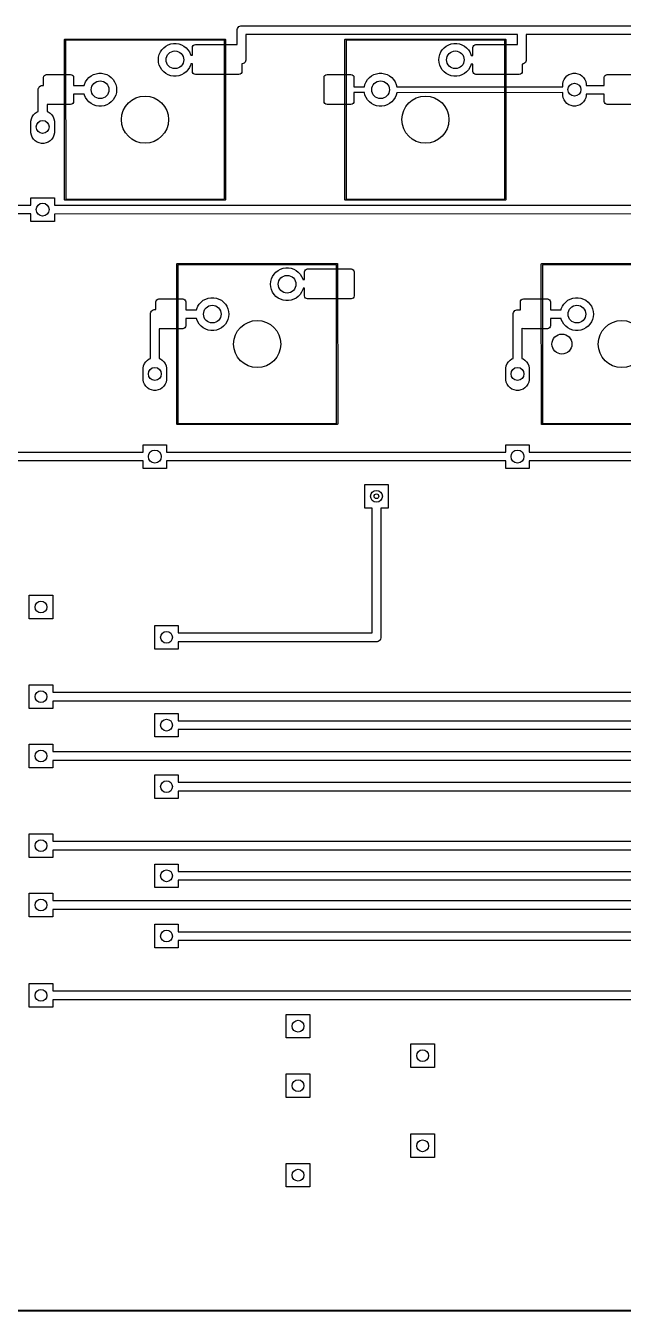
# Model space of a CAD drawing. Extents: x 12 to 499, y -206 to -17.
# Drawn here: x 82 to 132.7, y -206.3 to -97.2 of the extents above; entities that cross this region are included whole.
import ezdxf

# ---------------------------------------------------------------- set-up
doc = ezdxf.new("R2010")
doc.units = 0
doc.layers.add('BLACK', color=7, linetype='CONTINUOUS')

msp = doc.modelspace()

# ---------------------------------------------------------------- linework, layer by layer
at = {"layer": 'BLACK', "linetype": 'CONTINUOUS'}
for p, q in [((99.931058, -97.59), (99.934266, -97.541053)), ((99.932603, -98.814999), (99.931058, -97.59)), ((99.934266, -97.541053), (99.959603, -97.446494)), ((99.959603, -97.446494), (100.00855, -97.361714)), ((100.00855, -97.361714), (100.077772, -97.292492)), ((100.077772, -97.292492), (100.162552, -97.243545)), ((100.162552, -97.243545), (100.257111, -97.218208)), ((100.257111, -97.218208), (124.106058, -97.215)), ((123.731522, -97.961848), (100.678384, -97.964949)), ((100.678384, -97.964949), (100.681058, -100.084999)), ((123.732588, -98.814999), (123.731522, -97.961848)), ((124.106058, -97.215), (124.154804, -97.218194)), ((124.154804, -97.218194), (147.906058, -97.215)), ((147.531526, -97.961848), (124.478379, -97.964949)), ((124.478379, -97.964949), (124.481058, -100.109999)), ((85.27356, -98.404999), (85.277366, -98.385865)), ((85.277366, -111.994133), (85.27356, -98.404999)), ((85.277366, -98.385865), (85.304426, -98.358805)), ((85.304426, -98.358805), (98.89356, -98.354999)), ((98.843572, -98.451212), (85.369773, -98.454986)), ((85.369773, -98.454986), (85.373547, -111.928785)), ((93.417297, -99.443673), (93.543763, -99.250101)), ((93.543763, -99.250101), (93.700366, -99.079986)), ((93.700366, -99.079986), (93.882833, -98.937966)), ((93.882833, -98.937966), (94.086186, -98.827916)), ((94.086186, -98.827916), (94.30488, -98.752839)), ((94.30488, -98.752839), (94.532949, -98.714781)), ((94.532949, -98.714781), (94.764171, -98.714781)), ((94.764171, -98.714781), (94.99224, -98.752839)), ((94.99224, -98.752839), (95.210934, -98.827916)), ((95.210934, -98.827916), (95.414287, -98.937966)), ((95.414287, -98.937966), (95.596754, -99.079986)), ((95.596754, -99.079986), (95.753357, -99.250101)), ((95.753357, -99.250101), (95.879823, -99.443673)), ((96.13456, -99.068999), (96.153895, -98.971797)), ((96.13456, -99.711852), (96.13456, -99.068999)), ((96.153895, -98.971797), (96.208955, -98.889394)), ((96.208955, -98.889394), (96.291358, -98.834334)), ((96.291358, -98.834334), (96.38856, -98.814999)), ((96.38856, -98.814999), (99.932603, -98.814999)), ((98.847346, -111.925011), (98.843572, -98.451212)), ((98.89356, -98.354999), (98.912694, -98.358805)), ((98.912694, -98.358805), (98.939754, -98.385865)), ((98.939754, -98.385865), (98.94356, -111.974999)), ((109.08231, -98.404999), (109.086116, -98.385865)), ((109.086116, -111.994133), (109.08231, -98.404999)), ((109.086116, -98.385865), (109.113176, -98.358805)), ((109.113176, -98.358805), (122.70231, -98.354999)), ((122.652322, -98.451212), (109.178523, -98.454986)), ((109.178523, -98.454986), (109.182297, -111.928785)), ((117.226047, -99.443673), (117.352513, -99.250101)), ((117.352513, -99.250101), (117.509116, -99.079986)), ((117.509116, -99.079986), (117.691583, -98.937966)), ((117.691583, -98.937966), (117.894936, -98.827916)), ((117.894936, -98.827916), (118.11363, -98.752839)), ((118.11363, -98.752839), (118.341699, -98.714781)), ((118.341699, -98.714781), (118.572921, -98.714781)), ((118.572921, -98.714781), (118.80099, -98.752839)), ((118.80099, -98.752839), (119.019684, -98.827916)), ((119.019684, -98.827916), (119.223037, -98.937966)), ((119.223037, -98.937966), (119.405504, -99.079986)), ((119.405504, -99.079986), (119.562107, -99.250101)), ((119.562107, -99.250101), (119.688573, -99.443673)), ((119.94331, -99.068999), (119.962645, -98.971797)), ((119.94331, -99.737342), (119.94331, -99.068999)), ((119.962645, -98.971797), (120.017705, -98.889394)), ((120.017705, -98.889394), (120.100108, -98.834334)), ((120.100108, -98.834334), (120.19731, -98.814999)), ((120.19731, -98.814999), (123.732588, -98.814999)), ((122.656096, -111.925011), (122.652322, -98.451212)), ((122.70231, -98.354999), (122.721444, -98.358805)), ((122.721444, -98.358805), (122.748504, -98.385865)), ((122.748504, -98.385865), (122.75231, -111.974999)), ((93.24856, -100.109999), (93.267654, -99.879567)), ((93.267654, -100.340431), (93.24856, -100.109999)), ((93.267654, -99.879567), (93.324416, -99.65542)), ((93.324416, -100.564578), (93.267654, -100.340431)), ((93.324416, -99.65542), (93.417297, -99.443673)), ((95.879823, -99.443673), (95.972704, -99.65542)), ((95.972704, -99.65542), (95.987027, -99.711982)), ((95.987027, -99.711982), (96.13456, -99.711852)), ((100.534344, -100.382507), (100.449564, -100.431454)), ((100.603566, -100.313285), (100.534344, -100.382507)), ((100.652513, -100.228505), (100.603566, -100.313285)), ((100.67785, -100.133946), (100.652513, -100.228505)), ((100.681058, -100.084999), (100.67785, -100.133946)), ((117.05731, -100.109999), (117.076404, -99.879567)), ((117.076404, -100.340431), (117.05731, -100.109999)), ((117.076404, -99.879567), (117.133166, -99.65542)), ((117.133166, -100.564578), (117.076404, -100.340431)), ((117.133166, -99.65542), (117.226047, -99.443673)), ((119.688573, -99.443673), (119.781454, -99.65542)), ((119.781454, -99.65542), (119.802219, -99.737422)), ((119.802219, -99.737422), (119.94331, -99.737342)), ((124.403566, -100.338285), (124.334344, -100.407507)), ((124.452513, -100.253505), (124.403566, -100.338285)), ((124.47785, -100.158946), (124.452513, -100.253505)), ((124.481058, -100.109999), (124.47785, -100.158946)), ((83.521895, -101.511797), (83.576955, -101.429394)), ((83.576955, -101.429394), (83.659358, -101.374334)), ((83.659358, -101.374334), (83.75656, -101.354999)), ((83.75656, -101.354999), (85.78856, -101.354999)), ((85.78856, -101.354999), (85.885762, -101.374334)), ((85.885762, -101.374334), (85.968165, -101.429394)), ((85.968165, -101.429394), (86.023225, -101.511797)), ((87.350366, -101.619986), (87.532833, -101.477966)), ((87.532833, -101.477966), (87.736186, -101.367916)), ((87.736186, -101.367916), (87.95488, -101.292839)), ((87.95488, -101.292839), (88.182949, -101.254781)), ((88.182949, -101.254781), (88.414171, -101.254781)), ((88.414171, -101.254781), (88.64224, -101.292839)), ((88.64224, -101.292839), (88.860934, -101.367916)), ((88.860934, -101.367916), (89.064287, -101.477966)), ((89.064287, -101.477966), (89.246754, -101.619986)), ((93.417297, -100.776325), (93.324416, -100.564578)), ((93.543763, -100.969897), (93.417297, -100.776325)), ((93.700366, -101.140012), (93.543763, -100.969897)), ((93.882833, -101.282032), (93.700366, -101.140012)), ((94.086186, -101.392082), (93.882833, -101.282032)), ((94.30488, -101.467159), (94.086186, -101.392082)), ((94.532949, -101.505217), (94.30488, -101.467159)), ((94.99224, -101.467159), (94.764171, -101.505217)), ((95.210934, -101.392082), (94.99224, -101.467159)), ((95.414287, -101.282032), (95.210934, -101.392082)), ((95.596754, -101.140012), (95.414287, -101.282032)), ((95.753357, -100.969897), (95.596754, -101.140012)), ((95.879823, -100.776325), (95.753357, -100.969897)), ((95.972704, -100.564578), (95.879823, -100.776325)), ((95.999489, -100.458806), (95.972704, -100.564578)), ((96.13456, -100.458687), (95.999489, -100.458806)), ((96.13456, -101.100999), (96.13456, -100.458687)), ((96.153895, -101.198201), (96.13456, -101.100999)), ((96.208955, -101.280604), (96.153895, -101.198201)), ((96.291358, -101.335664), (96.208955, -101.280604)), ((96.38856, -101.354999), (96.291358, -101.335664)), ((100.08056, -101.354999), (96.38856, -101.354999)), ((100.177762, -101.335664), (100.08056, -101.354999)), ((100.260165, -101.280604), (100.177762, -101.335664)), ((100.315225, -101.198201), (100.260165, -101.280604)), ((100.33456, -101.100999), (100.315225, -101.198201)), ((100.355005, -100.456791), (100.33456, -100.456821)), ((100.33456, -100.456821), (100.33456, -101.100999)), ((100.449564, -100.431454), (100.355005, -100.456791)), ((107.330645, -101.511797), (107.385705, -101.429394)), ((107.385705, -101.429394), (107.468108, -101.374334)), ((107.468108, -101.374334), (107.56531, -101.354999)), ((107.56531, -101.354999), (109.59731, -101.354999)), ((109.59731, -101.354999), (109.694512, -101.374334)), ((109.694512, -101.374334), (109.776915, -101.429394)), ((109.776915, -101.429394), (109.831975, -101.511797)), ((111.159116, -101.619986), (111.341583, -101.477966)), ((111.341583, -101.477966), (111.544936, -101.367916)), ((111.544936, -101.367916), (111.76363, -101.292839)), ((111.76363, -101.292839), (111.991699, -101.254781)), ((111.991699, -101.254781), (112.222921, -101.254781)), ((112.222921, -101.254781), (112.45099, -101.292839)), ((112.45099, -101.292839), (112.669684, -101.367916)), ((112.669684, -101.367916), (112.873037, -101.477966)), ((112.873037, -101.477966), (113.055504, -101.619986)), ((117.226047, -100.776325), (117.133166, -100.564578)), ((117.352513, -100.969897), (117.226047, -100.776325)), ((117.509116, -101.140012), (117.352513, -100.969897)), ((117.691583, -101.282032), (117.509116, -101.140012)), ((117.894936, -101.392082), (117.691583, -101.282032)), ((118.11363, -101.467159), (117.894936, -101.392082)), ((118.341699, -101.505217), (118.11363, -101.467159)), ((118.80099, -101.467159), (118.572921, -101.505217)), ((119.019684, -101.392082), (118.80099, -101.467159)), ((119.223037, -101.282032), (119.019684, -101.392082)), ((119.405504, -101.140012), (119.223037, -101.282032)), ((119.562107, -100.969897), (119.405504, -101.140012)), ((119.688573, -100.776325), (119.562107, -100.969897)), ((119.781454, -100.564578), (119.688573, -100.776325)), ((119.801797, -100.484242), (119.781454, -100.564578)), ((119.94331, -100.484162), (119.801797, -100.484242)), ((119.94331, -101.100999), (119.94331, -100.484162)), ((119.962645, -101.198201), (119.94331, -101.100999)), ((120.017705, -101.280604), (119.962645, -101.198201)), ((120.100108, -101.335664), (120.017705, -101.280604)), ((120.19731, -101.354999), (120.100108, -101.335664)), ((123.88931, -101.354999), (120.19731, -101.354999)), ((123.986512, -101.335664), (123.88931, -101.354999)), ((124.068915, -101.280604), (123.986512, -101.335664)), ((124.123975, -101.198201), (124.068915, -101.280604)), ((124.14331, -101.100999), (124.123975, -101.198201)), ((124.155005, -100.481791), (124.14331, -100.481797)), ((124.14331, -100.481797), (124.14331, -101.100999)), ((124.249564, -100.456454), (124.155005, -100.481791)), ((124.334344, -100.407507), (124.249564, -100.456454)), ((127.797048, -101.609607), (127.935665, -101.47099)), ((127.935665, -101.47099), (128.098661, -101.362079)), ((128.098661, -101.362079), (128.279773, -101.28706)), ((128.279773, -101.28706), (128.472041, -101.248815)), ((128.472041, -101.248815), (128.668075, -101.248815)), ((128.668075, -101.248815), (128.860343, -101.28706)), ((128.860343, -101.28706), (129.041455, -101.362079)), ((129.041455, -101.362079), (129.204451, -101.47099)), ((129.204451, -101.47099), (129.343068, -101.609607)), ((131.120645, -101.511797), (131.175705, -101.429394)), ((131.175705, -101.429394), (131.258108, -101.374334)), ((131.258108, -101.374334), (131.35531, -101.354999)), ((131.35531, -101.354999), (133.38731, -101.354999)), ((83.046767, -102.611052), (83.072105, -102.516492)), ((83.072105, -102.516492), (83.112059, -102.44729)), ((83.112059, -102.44729), (83.121052, -102.431713)), ((83.121052, -102.431713), (83.121062, -102.431702)), ((83.121062, -102.431702), (83.163395, -102.384834)), ((83.163395, -102.384834), (83.200274, -102.352492)), ((83.200274, -102.352492), (83.285053, -102.303544)), ((83.285053, -102.303544), (83.379613, -102.278207)), ((83.379613, -102.278207), (83.477507, -102.278207)), ((83.477507, -102.278207), (83.50256, -102.284919)), ((83.50256, -101.608999), (83.521895, -101.511797)), ((83.50256, -102.284919), (83.50256, -101.608999)), ((86.023225, -101.511797), (86.04256, -101.608999)), ((86.04256, -101.608999), (86.04256, -102.286467)), ((86.04256, -102.286467), (86.951509, -102.285875)), ((86.951509, -102.285875), (86.974416, -102.19542)), ((86.974416, -102.19542), (87.067297, -101.983673)), ((87.067297, -101.983673), (87.193763, -101.790101)), ((87.193763, -101.790101), (87.350366, -101.619986)), ((89.246754, -101.619986), (89.403357, -101.790101)), ((89.403357, -101.790101), (89.529823, -101.983673)), ((89.529823, -101.983673), (89.622704, -102.19542)), ((89.622704, -102.19542), (89.679466, -102.419567)), ((89.679466, -102.419567), (89.69856, -102.649999)), ((94.764171, -101.505217), (94.532949, -101.505217)), ((107.31131, -101.608999), (107.330645, -101.511797)), ((107.31131, -103.640999), (107.31131, -101.608999)), ((109.831975, -101.511797), (109.85131, -101.608999)), ((109.85131, -101.608999), (109.85131, -102.40303)), ((109.85131, -102.40303), (110.73089, -102.401848)), ((110.73089, -102.401848), (110.783166, -102.19542)), ((110.783166, -102.19542), (110.876047, -101.983673)), ((110.876047, -101.983673), (111.002513, -101.790101)), ((111.002513, -101.790101), (111.159116, -101.619986)), ((113.055504, -101.619986), (113.212107, -101.790101)), ((113.212107, -101.790101), (113.338573, -101.983673)), ((113.338573, -101.983673), (113.431454, -102.19542)), ((113.431454, -102.19542), (113.484372, -102.404388)), ((113.484372, -102.404388), (127.570895, -102.400289)), ((118.572921, -101.505217), (118.341699, -101.505217)), ((127.570058, -102.244), (127.574873, -102.145983)), ((127.570895, -102.400289), (127.570058, -102.244)), ((127.574873, -102.145983), (127.613118, -101.953715)), ((127.613118, -101.953715), (127.688137, -101.772603)), ((127.688137, -101.772603), (127.797048, -101.609607)), ((129.343068, -101.609607), (129.451979, -101.772603)), ((129.451979, -101.772603), (129.526998, -101.953715)), ((129.526998, -101.953715), (129.565243, -102.145983)), ((129.565243, -102.145983), (129.566003, -102.287751)), ((129.566003, -102.287751), (131.10131, -102.287083)), ((131.10131, -101.608999), (131.120645, -101.511797)), ((131.10131, -102.287083), (131.10131, -101.608999)), ((83.04356, -102.659999), (83.046767, -102.611067)), ((83.045392, -104.487191), (83.04356, -102.659999)), ((83.046767, -102.611067), (83.046767, -102.611052)), ((86.04256, -103.640999), (86.023225, -103.738201)), ((86.956213, -103.032696), (86.04256, -103.033291)), ((86.04256, -103.033291), (86.04256, -103.640999)), ((86.974416, -103.104578), (86.956213, -103.032696)), ((87.067297, -103.316325), (86.974416, -103.104578)), ((87.193763, -103.509897), (87.067297, -103.316325)), ((87.350366, -103.680012), (87.193763, -103.509897)), ((89.403357, -103.509897), (89.246754, -103.680012)), ((89.529823, -103.316325), (89.403357, -103.509897)), ((89.622704, -103.104578), (89.529823, -103.316325)), ((89.679466, -102.880431), (89.622704, -103.104578)), ((89.69856, -102.649999), (89.679466, -102.880431)), ((107.330645, -103.738201), (107.31131, -103.640999)), ((109.85131, -103.640999), (109.831975, -103.738201)), ((110.730627, -102.89711), (109.85131, -102.898292)), ((109.85131, -102.898292), (109.85131, -103.640999)), ((110.783166, -103.104578), (110.730627, -102.89711)), ((110.876047, -103.316325), (110.783166, -103.104578)), ((111.002513, -103.509897), (110.876047, -103.316325)), ((111.159116, -103.680012), (111.002513, -103.509897)), ((113.212107, -103.509897), (113.055504, -103.680012)), ((113.338573, -103.316325), (113.212107, -103.509897)), ((113.431454, -103.104578), (113.338573, -103.316325)), ((113.483362, -102.899598), (113.431454, -103.104578)), ((127.573551, -102.895499), (113.483362, -102.899598)), ((127.574873, -103.142017), (127.573551, -102.895499)), ((127.613118, -103.334285), (127.574873, -103.142017)), ((127.688137, -103.515397), (127.613118, -103.334285)), ((127.797048, -103.678393), (127.688137, -103.515397)), ((129.451979, -103.515397), (129.343068, -103.678393)), ((129.526998, -103.334285), (129.451979, -103.515397)), ((129.565243, -103.142017), (129.526998, -103.334285)), ((129.570058, -103.044), (129.565243, -103.142017)), ((131.10131, -103.033896), (129.570007, -103.034563)), ((129.570007, -103.034563), (129.570058, -103.044)), ((131.10131, -103.640999), (131.10131, -103.033896)), ((131.120645, -103.738201), (131.10131, -103.640999)), ((82.64555, -104.775407), (82.784167, -104.63679)), ((82.784167, -104.63679), (82.947163, -104.527879)), ((82.947163, -104.527879), (83.045392, -104.487191)), ((85.78856, -103.894999), (83.79164, -103.894999)), ((83.79164, -103.894999), (83.792233, -104.4874)), ((83.792233, -104.4874), (83.889957, -104.527879)), ((83.889957, -104.527879), (84.052953, -104.63679)), ((84.052953, -104.63679), (84.19157, -104.775407)), ((85.885762, -103.875664), (85.78856, -103.894999)), ((85.968165, -103.820604), (85.885762, -103.875664)), ((86.023225, -103.738201), (85.968165, -103.820604)), ((87.532833, -103.822032), (87.350366, -103.680012)), ((87.736186, -103.932082), (87.532833, -103.822032)), ((87.95488, -104.007159), (87.736186, -103.932082)), ((88.182949, -104.045217), (87.95488, -104.007159)), ((88.414171, -104.045217), (88.182949, -104.045217)), ((88.64224, -104.007159), (88.414171, -104.045217)), ((88.860934, -103.932082), (88.64224, -104.007159)), ((89.064287, -103.822032), (88.860934, -103.932082)), ((89.246754, -103.680012), (89.064287, -103.822032)), ((107.385705, -103.820604), (107.330645, -103.738201)), ((107.468108, -103.875664), (107.385705, -103.820604)), ((107.56531, -103.894999), (107.468108, -103.875664)), ((109.59731, -103.894999), (107.56531, -103.894999)), ((109.694512, -103.875664), (109.59731, -103.894999)), ((109.776915, -103.820604), (109.694512, -103.875664)), ((109.831975, -103.738201), (109.776915, -103.820604)), ((111.341583, -103.822032), (111.159116, -103.680012)), ((111.544936, -103.932082), (111.341583, -103.822032)), ((111.76363, -104.007159), (111.544936, -103.932082)), ((111.991699, -104.045217), (111.76363, -104.007159)), ((112.222921, -104.045217), (111.991699, -104.045217)), ((112.45099, -104.007159), (112.222921, -104.045217)), ((112.669684, -103.932082), (112.45099, -104.007159)), ((112.873037, -103.822032), (112.669684, -103.932082)), ((113.055504, -103.680012), (112.873037, -103.822032)), ((127.935665, -103.81701), (127.797048, -103.678393)), ((128.098661, -103.925921), (127.935665, -103.81701)), ((128.279773, -104.00094), (128.098661, -103.925921)), ((128.472041, -104.039185), (128.279773, -104.00094)), ((128.668075, -104.039185), (128.472041, -104.039185)), ((128.860343, -104.00094), (128.668075, -104.039185)), ((129.041455, -103.925921), (128.860343, -104.00094)), ((129.204451, -103.81701), (129.041455, -103.925921)), ((129.343068, -103.678393), (129.204451, -103.81701)), ((131.175705, -103.820604), (131.120645, -103.738201)), ((131.258108, -103.875664), (131.175705, -103.820604)), ((131.35531, -103.894999), (131.258108, -103.875664)), ((133.38731, -103.894999), (131.35531, -103.894999)), ((82.41856, -105.4098), (82.423375, -105.311783)), ((82.423375, -106.307817), (82.41856, -105.4098)), ((82.423375, -105.311783), (82.46162, -105.119515)), ((82.46162, -105.119515), (82.536639, -104.938403)), ((82.536639, -104.938403), (82.64555, -104.775407)), ((84.19157, -104.775407), (84.300481, -104.938403)), ((84.300481, -104.938403), (84.3755, -105.119515)), ((84.3755, -105.119515), (84.413745, -105.311783)), ((84.413745, -105.311783), (84.41856, -106.2098)), ((82.46162, -106.500085), (82.423375, -106.307817)), ((82.536639, -106.681197), (82.46162, -106.500085)), ((82.64555, -106.844193), (82.536639, -106.681197)), ((82.784167, -106.98281), (82.64555, -106.844193)), ((84.19157, -106.844193), (84.052953, -106.98281)), ((84.300481, -106.681197), (84.19157, -106.844193)), ((84.3755, -106.500085), (84.300481, -106.681197)), ((84.413745, -106.307817), (84.3755, -106.500085)), ((84.41856, -106.2098), (84.413745, -106.307817)), ((82.947163, -107.091721), (82.784167, -106.98281)), ((83.128275, -107.16674), (82.947163, -107.091721)), ((83.320543, -107.204985), (83.128275, -107.16674)), ((83.516577, -107.204985), (83.320543, -107.204985)), ((83.708845, -107.16674), (83.516577, -107.204985)), ((83.889957, -107.091721), (83.708845, -107.16674)), ((84.052953, -106.98281), (83.889957, -107.091721)), ((82.41856, -112.449861), (82.41856, -111.8248)), ((82.41856, -111.8248), (84.41856, -111.8248)), ((84.41856, -111.8248), (84.41856, -112.452957)), ((85.304426, -112.021193), (85.277366, -111.994133)), ((85.32356, -112.024999), (85.304426, -112.021193)), ((98.912694, -112.021193), (85.32356, -112.024999)), ((85.373547, -111.928785), (98.847346, -111.925011)), ((98.939754, -111.994133), (98.912694, -112.021193)), ((98.94356, -111.974999), (98.939754, -111.994133)), ((109.113176, -112.021193), (109.086116, -111.994133)), ((109.13231, -112.024999), (109.113176, -112.021193)), ((122.721444, -112.021193), (109.13231, -112.024999)), ((109.182297, -111.928785), (122.656096, -111.925011)), ((122.748504, -111.994133), (122.721444, -112.021193)), ((122.75231, -111.974999), (122.748504, -111.994133)), ((32.016058, -112.452943), (82.41856, -112.449861)), ((82.41856, -113.196656), (32.016058, -113.199738)), ((82.41856, -113.8248), (82.41856, -113.196656)), ((84.41856, -112.452957), (149.083858, -112.449848)), ((149.083858, -113.196642), (84.41856, -113.199751)), ((84.41856, -113.199751), (84.41856, -113.8248)), ((84.41856, -113.8248), (82.41856, -113.8248)), ((94.79856, -117.455004), (94.802366, -117.43587)), ((94.802366, -131.044138), (94.79856, -117.455004)), ((94.802366, -117.43587), (94.829426, -117.40881)), ((94.829426, -117.40881), (108.41856, -117.405004)), ((108.368572, -117.501217), (94.894773, -117.504991)), ((94.894773, -117.504991), (94.898547, -130.97879)), ((103.611186, -117.877921), (103.82988, -117.802844)), ((103.82988, -117.802844), (104.057949, -117.764786)), ((104.057949, -117.764786), (104.289171, -117.764786)), ((104.289171, -117.764786), (104.51724, -117.802844)), ((104.51724, -117.802844), (104.735934, -117.877921)), ((105.816358, -117.884339), (105.91356, -117.865004)), ((105.91356, -117.865004), (109.60556, -117.865004)), ((108.372346, -130.975016), (108.368572, -117.501217)), ((108.41856, -117.405004), (108.437694, -117.40881)), ((108.437694, -117.40881), (108.464754, -117.43587)), ((108.464754, -117.43587), (108.46856, -131.025004)), ((109.60556, -117.865004), (109.702762, -117.884339)), ((125.75481, -117.455004), (125.758616, -117.43587)), ((125.758616, -131.044138), (125.75481, -117.455004)), ((125.758616, -117.43587), (125.785676, -117.40881)), ((125.785676, -117.40881), (139.37481, -117.405004)), ((139.324822, -117.501217), (125.851023, -117.504991)), ((125.851023, -117.504991), (125.854797, -130.97879)), ((102.77356, -119.160004), (102.792654, -118.929572)), ((102.792654, -118.929572), (102.849416, -118.705425)), ((102.849416, -118.705425), (102.942297, -118.493678)), ((102.942297, -118.493678), (103.068763, -118.300106)), ((103.068763, -118.300106), (103.225366, -118.129991)), ((103.225366, -118.129991), (103.407833, -117.987971)), ((103.407833, -117.987971), (103.611186, -117.877921)), ((104.735934, -117.877921), (104.939287, -117.987971)), ((104.939287, -117.987971), (105.121754, -118.129991)), ((105.121754, -118.129991), (105.278357, -118.300106)), ((105.278357, -118.300106), (105.404823, -118.493678)), ((105.404823, -118.493678), (105.497704, -118.705425)), ((105.497704, -118.705425), (105.512027, -118.761987)), ((105.512027, -118.761987), (105.65956, -118.761857)), ((105.65956, -118.119004), (105.678895, -118.021802)), ((105.65956, -118.761857), (105.65956, -118.119004)), ((105.678895, -118.021802), (105.733955, -117.939399)), ((105.733955, -117.939399), (105.816358, -117.884339)), ((109.702762, -117.884339), (109.785165, -117.939399)), ((109.785165, -117.939399), (109.840225, -118.021802)), ((109.840225, -118.021802), (109.85956, -118.119004)), ((109.85956, -118.119004), (109.85956, -120.151004)), ((102.792654, -119.390436), (102.77356, -119.160004)), ((102.849416, -119.614583), (102.792654, -119.390436)), ((102.942297, -119.82633), (102.849416, -119.614583)), ((103.068763, -120.019902), (102.942297, -119.82633)), ((103.225366, -120.190017), (103.068763, -120.019902)), ((105.278357, -120.019902), (105.121754, -120.190017)), ((105.404823, -119.82633), (105.278357, -120.019902)), ((105.497704, -119.614583), (105.404823, -119.82633)), ((105.524489, -119.508811), (105.497704, -119.614583)), ((105.65956, -119.508692), (105.524489, -119.508811)), ((105.65956, -120.151004), (105.65956, -119.508692)), ((93.02756, -120.659004), (93.046895, -120.561802)), ((93.02756, -121.302908), (93.02756, -120.659004)), ((93.046895, -120.561802), (93.101955, -120.479399)), ((93.101955, -120.479399), (93.184358, -120.424339)), ((93.184358, -120.424339), (93.28156, -120.405004)), ((93.28156, -120.405004), (95.31356, -120.405004)), ((95.31356, -120.405004), (95.410762, -120.424339)), ((95.410762, -120.424339), (95.493165, -120.479399)), ((95.493165, -120.479399), (95.548225, -120.561802)), ((95.548225, -120.561802), (95.56756, -120.659004)), ((95.56756, -120.659004), (95.56756, -121.327028)), ((96.499416, -121.245425), (96.592297, -121.033678)), ((96.592297, -121.033678), (96.718763, -120.840106)), ((96.718763, -120.840106), (96.875366, -120.669991)), ((96.875366, -120.669991), (97.057833, -120.527971)), ((97.057833, -120.527971), (97.261186, -120.417921)), ((97.261186, -120.417921), (97.47988, -120.342844)), ((97.47988, -120.342844), (97.707949, -120.304786)), ((97.707949, -120.304786), (97.939171, -120.304786)), ((97.939171, -120.304786), (98.16724, -120.342844)), ((98.16724, -120.342844), (98.385934, -120.417921)), ((98.385934, -120.417921), (98.589287, -120.527971)), ((98.589287, -120.527971), (98.771754, -120.669991)), ((98.771754, -120.669991), (98.928357, -120.840106)), ((98.928357, -120.840106), (99.054823, -121.033678)), ((99.054823, -121.033678), (99.147704, -121.245425)), ((103.407833, -120.332037), (103.225366, -120.190017)), ((103.611186, -120.442087), (103.407833, -120.332037)), ((103.82988, -120.517164), (103.611186, -120.442087)), ((104.057949, -120.555222), (103.82988, -120.517164)), ((104.289171, -120.555222), (104.057949, -120.555222)), ((104.51724, -120.517164), (104.289171, -120.555222)), ((104.735934, -120.442087), (104.51724, -120.517164)), ((104.939287, -120.332037), (104.735934, -120.442087)), ((105.121754, -120.190017), (104.939287, -120.332037)), ((105.678895, -120.248206), (105.65956, -120.151004)), ((105.733955, -120.330609), (105.678895, -120.248206)), ((105.816358, -120.385669), (105.733955, -120.330609)), ((105.91356, -120.405004), (105.816358, -120.385669)), ((109.60556, -120.405004), (105.91356, -120.405004)), ((109.702762, -120.385669), (109.60556, -120.405004)), ((109.785165, -120.330609), (109.702762, -120.385669)), ((109.840225, -120.248206), (109.785165, -120.330609)), ((109.85956, -120.151004), (109.840225, -120.248206)), ((123.98381, -120.659004), (124.003145, -120.561802)), ((123.98381, -121.328025), (123.98381, -120.659004)), ((124.003145, -120.561802), (124.058205, -120.479399)), ((124.058205, -120.479399), (124.140608, -120.424339)), ((124.140608, -120.424339), (124.23781, -120.405004)), ((124.23781, -120.405004), (126.26981, -120.405004)), ((126.26981, -120.405004), (126.367012, -120.424339)), ((126.367012, -120.424339), (126.449415, -120.479399)), ((126.449415, -120.479399), (126.504475, -120.561802)), ((126.504475, -120.561802), (126.52381, -120.659004)), ((126.52381, -120.659004), (126.52381, -121.326425)), ((127.455666, -121.245425), (127.548547, -121.033678)), ((127.548547, -121.033678), (127.675013, -120.840106)), ((127.675013, -120.840106), (127.831616, -120.669991)), ((127.831616, -120.669991), (128.014083, -120.527971)), ((128.014083, -120.527971), (128.217436, -120.417921)), ((128.217436, -120.417921), (128.43613, -120.342844)), ((128.43613, -120.342844), (128.664199, -120.304786)), ((128.664199, -120.304786), (128.895421, -120.304786)), ((128.895421, -120.304786), (129.12349, -120.342844)), ((129.12349, -120.342844), (129.342184, -120.417921)), ((129.342184, -120.417921), (129.545537, -120.527971)), ((129.545537, -120.527971), (129.728004, -120.669991)), ((129.728004, -120.669991), (129.884607, -120.840106)), ((129.884607, -120.840106), (130.011073, -121.033678)), ((130.011073, -121.033678), (130.103954, -121.245425)), ((92.56856, -121.675004), (92.571768, -121.626057)), ((92.570913, -125.452175), (92.56856, -121.675004)), ((92.571768, -121.626057), (92.597105, -121.531498)), ((92.597105, -121.531498), (92.646052, -121.446718)), ((92.646052, -121.446718), (92.715274, -121.377496)), ((92.715274, -121.377496), (92.800054, -121.328549)), ((92.800054, -121.328549), (92.894613, -121.303212)), ((92.894613, -121.303212), (93.02756, -121.302908)), ((95.56756, -121.327028), (96.478958, -121.32621)), ((96.478768, -122.073046), (95.56756, -122.073864)), ((95.56756, -122.073864), (95.56756, -122.691004)), ((96.499416, -122.154583), (96.478768, -122.073046)), ((96.478958, -121.32621), (96.499416, -121.245425)), ((96.592297, -122.36633), (96.499416, -122.154583)), ((99.147704, -122.154583), (99.054823, -122.36633)), ((99.147704, -121.245425), (99.204466, -121.469572)), ((99.204466, -121.930436), (99.147704, -122.154583)), ((99.204466, -121.469572), (99.22356, -121.700004)), ((99.22356, -121.700004), (99.204466, -121.930436)), ((123.361058, -121.700004), (123.364266, -121.651057)), ((123.363407, -125.452177), (123.361058, -121.700004)), ((123.364266, -121.651057), (123.389603, -121.556498)), ((123.389603, -121.556498), (123.43855, -121.471718)), ((123.43855, -121.471718), (123.507772, -121.402496)), ((123.507772, -121.402496), (123.592552, -121.353549)), ((123.592552, -121.353549), (123.687111, -121.328212)), ((123.687111, -121.328212), (123.98381, -121.328025)), ((126.52381, -121.326425), (127.435299, -121.32585)), ((127.434923, -122.072674), (126.52381, -122.073247)), ((126.52381, -122.073247), (126.52381, -122.691004)), ((127.455666, -122.154583), (127.434923, -122.072674)), ((127.435299, -121.32585), (127.455666, -121.245425)), ((127.548547, -122.36633), (127.455666, -122.154583)), ((130.103954, -122.154583), (130.011073, -122.36633)), ((130.103954, -121.245425), (130.160716, -121.469572)), ((130.160716, -121.930436), (130.103954, -122.154583)), ((130.160716, -121.469572), (130.17981, -121.700004)), ((130.17981, -121.700004), (130.160716, -121.930436)), ((95.31356, -122.945004), (93.316174, -122.945004)), ((93.316174, -122.945004), (93.317736, -125.452808)), ((95.410762, -122.925669), (95.31356, -122.945004)), ((95.493165, -122.870609), (95.410762, -122.925669)), ((95.548225, -122.788206), (95.493165, -122.870609)), ((95.56756, -122.691004), (95.548225, -122.788206)), ((96.718763, -122.559902), (96.592297, -122.36633)), ((96.875366, -122.730017), (96.718763, -122.559902)), ((97.057833, -122.872037), (96.875366, -122.730017)), ((97.261186, -122.982087), (97.057833, -122.872037)), ((97.47988, -123.057164), (97.261186, -122.982087)), ((97.707949, -123.095222), (97.47988, -123.057164)), ((97.939171, -123.095222), (97.707949, -123.095222)), ((98.16724, -123.057164), (97.939171, -123.095222)), ((98.385934, -122.982087), (98.16724, -123.057164)), ((98.589287, -122.872037), (98.385934, -122.982087)), ((98.771754, -122.730017), (98.589287, -122.872037)), ((98.928357, -122.559902), (98.771754, -122.730017)), ((99.054823, -122.36633), (98.928357, -122.559902)), ((124.140608, -122.925669), (124.108634, -122.904305)), ((124.108634, -122.904305), (124.11023, -125.452807)), ((124.23781, -122.945004), (124.140608, -122.925669)), ((126.26981, -122.945004), (124.23781, -122.945004)), ((126.367012, -122.925669), (126.26981, -122.945004)), ((126.449415, -122.870609), (126.367012, -122.925669)), ((126.504475, -122.788206), (126.449415, -122.870609)), ((126.52381, -122.691004), (126.504475, -122.788206)), ((127.675013, -122.559902), (127.548547, -122.36633)), ((127.831616, -122.730017), (127.675013, -122.559902)), ((128.014083, -122.872037), (127.831616, -122.730017)), ((128.217436, -122.982087), (128.014083, -122.872037)), ((128.43613, -123.057164), (128.217436, -122.982087)), ((128.664199, -123.095222), (128.43613, -123.057164)), ((128.895421, -123.095222), (128.664199, -123.095222)), ((129.12349, -123.057164), (128.895421, -123.095222)), ((129.342184, -122.982087), (129.12349, -123.057164)), ((129.545537, -122.872037), (129.342184, -122.982087)), ((129.728004, -122.730017), (129.545537, -122.872037)), ((129.884607, -122.559902), (129.728004, -122.730017)), ((130.011073, -122.36633), (129.884607, -122.559902)), ((92.309167, -125.60199), (92.472163, -125.493079)), ((92.472163, -125.493079), (92.570913, -125.452175)), ((93.317736, -125.452808), (93.414957, -125.493079)), ((93.414957, -125.493079), (93.577953, -125.60199)), ((123.101665, -125.60199), (123.264661, -125.493079)), ((123.264661, -125.493079), (123.363407, -125.452177)), ((124.11023, -125.452807), (124.207455, -125.493079)), ((124.207455, -125.493079), (124.370451, -125.60199)), ((91.94356, -126.375), (91.948375, -126.276983)), ((91.948375, -127.273017), (91.94356, -126.375)), ((91.948375, -126.276983), (91.98662, -126.084715)), ((91.98662, -126.084715), (92.061639, -125.903603)), ((92.061639, -125.903603), (92.17055, -125.740607)), ((92.17055, -125.740607), (92.309167, -125.60199)), ((93.577953, -125.60199), (93.71657, -125.740607)), ((93.71657, -125.740607), (93.825481, -125.903603)), ((93.825481, -125.903603), (93.9005, -126.084715)), ((93.9005, -126.084715), (93.938745, -126.276983)), ((93.938745, -126.276983), (93.94356, -127.175)), ((122.736058, -126.375), (122.740873, -126.276983)), ((122.740873, -127.273017), (122.736058, -126.375)), ((122.740873, -126.276983), (122.779118, -126.084715)), ((122.779118, -126.084715), (122.854137, -125.903603)), ((122.854137, -125.903603), (122.963048, -125.740607)), ((122.963048, -125.740607), (123.101665, -125.60199)), ((124.370451, -125.60199), (124.509068, -125.740607)), ((124.509068, -125.740607), (124.617979, -125.903603)), ((124.617979, -125.903603), (124.692998, -126.084715)), ((124.692998, -126.084715), (124.731243, -126.276983)), ((124.731243, -126.276983), (124.736058, -127.175)), ((91.98662, -127.465285), (91.948375, -127.273017)), ((92.061639, -127.646397), (91.98662, -127.465285)), ((92.17055, -127.809393), (92.061639, -127.646397)), ((93.825481, -127.646397), (93.71657, -127.809393)), ((93.9005, -127.465285), (93.825481, -127.646397)), ((93.938745, -127.273017), (93.9005, -127.465285)), ((93.94356, -127.175), (93.938745, -127.273017)), ((122.779118, -127.465285), (122.740873, -127.273017)), ((122.854137, -127.646397), (122.779118, -127.465285)), ((122.963048, -127.809393), (122.854137, -127.646397)), ((124.617979, -127.646397), (124.509068, -127.809393)), ((124.692998, -127.465285), (124.617979, -127.646397)), ((124.731243, -127.273017), (124.692998, -127.465285)), ((124.736058, -127.175), (124.731243, -127.273017)), ((92.309167, -127.94801), (92.17055, -127.809393)), ((92.472163, -128.056921), (92.309167, -127.94801)), ((92.653275, -128.13194), (92.472163, -128.056921)), ((92.845543, -128.170185), (92.653275, -128.13194)), ((93.041577, -128.170185), (92.845543, -128.170185)), ((93.233845, -128.13194), (93.041577, -128.170185)), ((93.414957, -128.056921), (93.233845, -128.13194)), ((93.577953, -127.94801), (93.414957, -128.056921)), ((93.71657, -127.809393), (93.577953, -127.94801)), ((123.101665, -127.94801), (122.963048, -127.809393)), ((123.264661, -128.056921), (123.101665, -127.94801)), ((123.445773, -128.13194), (123.264661, -128.056921)), ((123.638041, -128.170185), (123.445773, -128.13194)), ((123.834075, -128.170185), (123.638041, -128.170185)), ((124.026343, -128.13194), (123.834075, -128.170185)), ((124.207455, -128.056921), (124.026343, -128.13194)), ((124.370451, -127.94801), (124.207455, -128.056921)), ((124.509068, -127.809393), (124.370451, -127.94801)), ((94.829426, -131.071198), (94.802366, -131.044138)), ((94.84856, -131.075004), (94.829426, -131.071198)), ((108.437694, -131.071198), (94.84856, -131.075004)), ((94.898547, -130.97879), (108.372346, -130.975016)), ((108.464754, -131.044138), (108.437694, -131.071198)), ((108.46856, -131.025004), (108.464754, -131.044138)), ((125.785676, -131.071198), (125.758616, -131.044138)), ((125.80481, -131.075004), (125.785676, -131.071198)), ((139.393944, -131.071198), (125.80481, -131.075004)), ((125.854797, -130.97879), (139.328596, -130.975016)), ((91.94356, -133.415065), (91.94356, -132.79)), ((91.94356, -132.79), (93.94356, -132.79)), ((93.94356, -132.79), (93.94356, -133.418098)), ((122.736058, -133.415104), (122.736058, -132.79)), ((122.736058, -132.79), (124.736058, -132.79)), ((124.736058, -132.79), (124.736058, -133.41809)), ((91.94356, -134.16186), (43.686058, -134.165)), ((43.734907, -133.418201), (91.94356, -133.415065)), ((91.94356, -134.79), (91.94356, -134.16186)), ((93.94356, -133.418098), (122.736058, -133.415104)), ((122.736058, -134.161901), (93.94356, -134.164895)), ((93.94356, -134.164895), (93.94356, -134.79)), ((122.736058, -134.79), (122.736058, -134.161901)), ((124.736058, -133.41809), (151.316058, -133.415112)), ((151.316058, -134.161909), (124.736058, -134.164887)), ((124.736058, -134.164887), (124.736058, -134.79)), ((93.94356, -134.79), (91.94356, -134.79)), ((124.736058, -134.79), (122.736058, -134.79)), ((110.76, -138.16), (110.76, -136.16)), ((110.76, -136.16), (112.76, -136.16)), ((112.76, -136.16), (112.76, -138.16)), ((111.385267, -138.16), (110.76, -138.16)), ((111.388094, -148.760406), (111.385267, -138.16)), ((112.76, -138.16), (112.132072, -138.16)), ((112.132072, -138.16), (112.135, -149.13534)), ((82.277587, -147.56909), (82.277587, -145.56909)), ((82.277587, -145.56909), (84.277587, -145.56909)), ((84.277587, -145.56909), (84.277587, -147.56909)), ((84.277587, -147.56909), (82.277587, -147.56909)), ((92.93699, -150.13534), (92.93699, -148.13534)), ((92.93699, -148.13534), (94.93699, -148.13534)), ((94.93699, -148.13534), (94.93699, -148.763359)), ((94.93699, -148.763359), (111.388094, -148.760406)), ((111.808947, -149.507132), (94.93699, -149.51016)), ((94.93699, -149.51016), (94.93699, -150.13534)), ((111.903506, -149.481795), (111.808947, -149.507132)), ((111.988286, -149.432848), (111.903506, -149.481795)), ((112.057508, -149.363626), (111.988286, -149.432848)), ((112.106455, -149.278846), (112.057508, -149.363626)), ((112.131792, -149.184287), (112.106455, -149.278846)), ((112.135, -149.13534), (112.131792, -149.184287)), ((94.93699, -150.13534), (92.93699, -150.13534)), ((82.277587, -155.172039), (82.277587, -153.172039)), ((82.277587, -153.172039), (84.277587, -153.172039)), ((84.277587, -153.172039), (84.277587, -153.800189)), ((84.277587, -153.800189), (141.868128, -153.797059)), ((142.288947, -154.543831), (84.277587, -154.546984)), ((84.277587, -154.546984), (84.277587, -155.172039)), ((84.277587, -155.172039), (82.277587, -155.172039)), ((92.93699, -157.591), (92.93699, -155.591)), ((92.93699, -155.591), (94.93699, -155.591)), ((94.93699, -155.591), (94.93699, -156.219163)), ((94.93699, -156.219163), (169.808138, -156.216015)), ((170.228947, -156.962792), (94.93699, -156.965957)), ((94.93699, -156.965957), (94.93699, -157.591)), ((82.277587, -160.208671), (82.277587, -158.208671)), ((82.277587, -158.208671), (84.277587, -158.208671)), ((84.277587, -158.208671), (84.277587, -158.836849)), ((94.93699, -157.591), (92.93699, -157.591)), ((84.277587, -158.836849), (195.716146, -158.833681)), ((84.277587, -160.208671), (82.277587, -160.208671)), ((196.136947, -159.580463), (84.277587, -159.583642)), ((84.277587, -159.583642), (84.277587, -160.208671)), ((92.93699, -162.813361), (92.93699, -160.813361)), ((92.93699, -160.813361), (94.93699, -160.813361)), ((94.93699, -160.813361), (94.93699, -161.441538)), ((94.93699, -161.441538), (202.320152, -161.438371)), ((202.740947, -162.185153), (94.93699, -162.188331)), ((94.93699, -162.188331), (94.93699, -162.813361)), ((94.93699, -162.813361), (92.93699, -162.813361)), ((82.277587, -167.821647), (82.277587, -165.821647)), ((82.277587, -165.821647), (84.277587, -165.821647)), ((84.277587, -165.821647), (84.277587, -166.449838)), ((84.277587, -166.449838), (292.236162, -166.446652)), ((84.277587, -167.821647), (82.277587, -167.821647)), ((292.656947, -167.193439), (84.277587, -167.196631)), ((84.277587, -167.196631), (84.277587, -167.821647)), ((92.93699, -170.382135), (92.93699, -168.382135)), ((92.93699, -168.382135), (94.93699, -168.382135)), ((94.93699, -168.382135), (94.93699, -169.010329)), ((94.93699, -169.010329), (337.956165, -169.007139)), ((338.376947, -169.753927), (94.93699, -169.757121)), ((94.93699, -169.757121), (94.93699, -170.382135)), ((82.277587, -172.861848), (82.277587, -170.861848)), ((82.277587, -170.861848), (84.277587, -170.861848)), ((84.277587, -170.861848), (84.277587, -171.490045)), ((94.93699, -170.382135), (92.93699, -170.382135)), ((84.277587, -171.490045), (397.900168, -171.486851)), ((398.320947, -172.23364), (84.277587, -172.236837)), ((84.277587, -172.236837), (84.277587, -172.861848)), ((84.277587, -172.861848), (82.277587, -172.861848)), ((92.93699, -175.498517), (92.93699, -173.498517)), ((92.93699, -173.498517), (94.93699, -173.498517)), ((94.93699, -173.498517), (94.93699, -174.126714)), ((94.93699, -174.126714), (424.824171, -174.12352)), ((94.93699, -175.498517), (92.93699, -175.498517)), ((425.244947, -174.870309), (94.93699, -174.873507)), ((94.93699, -174.873507), (94.93699, -175.498517)), ((82.277587, -180.531776), (82.277587, -178.531776)), ((82.277587, -178.531776), (84.277587, -178.531776)), ((84.277587, -178.531776), (84.277587, -179.159975)), ((84.277587, -179.159975), (486.800185, -179.156778)), ((487.220947, -179.903568), (84.277587, -179.906768)), ((84.277587, -179.906768), (84.277587, -180.531776)), ((84.277587, -180.531776), (82.277587, -180.531776)), ((104.101985, -183.149367), (104.101985, -181.149367)), ((104.101985, -181.149367), (106.101985, -181.149367)), ((106.101985, -181.149367), (106.101985, -183.149367)), ((106.101985, -183.149367), (104.101985, -183.149367)), ((114.677345, -185.647065), (114.677345, -183.647065)), ((114.677345, -183.647065), (116.677345, -183.647065)), ((116.677345, -183.647065), (116.677345, -185.647065)), ((104.101985, -188.197905), (104.101985, -186.197905)), ((104.101985, -186.197905), (106.101985, -186.197905)), ((106.101985, -186.197905), (106.101985, -188.197905)), ((116.677345, -185.647065), (114.677345, -185.647065)), ((106.101985, -188.197905), (104.101985, -188.197905)), ((114.677345, -193.299586), (114.677345, -191.299586)), ((114.677345, -191.299586), (116.677345, -191.299586)), ((116.677345, -191.299586), (116.677345, -193.299586)), ((104.101985, -195.797285), (104.101985, -193.797285)), ((104.101985, -193.797285), (106.101985, -193.797285)), ((106.101985, -193.797285), (106.101985, -195.797285)), ((116.677345, -193.299586), (114.677345, -193.299586)), ((106.101985, -195.797285), (104.101985, -195.797285)), ((12.049999, -206.253805), (499.190804, -206.25)), ((499.256134, -206.346194), (12, -206.35))]:
    msp.add_line(p, q, dxfattribs=at)
at = {"layer": 'BLACK'}
for centre, radius in [((94.64856, -100.109999), 0.75), ((118.45731, -100.109999), 0.75), ((88.29856, -102.649999), 0.75), ((112.10731, -102.649999), 0.75), ((128.570058, -102.644), 0.55), ((92.10856, -105.189999), 2), ((115.91731, -105.189999), 2), ((83.41856, -105.8098), 0.55), ((83.41856, -112.8248), 0.55), ((104.17356, -119.160004), 0.75), ((97.82356, -121.700004), 0.75), ((128.77981, -121.700004), 0.75), ((101.63356, -124.240004), 2), ((132.58981, -124.240004), 2), ((127.50981, -124.240004), 0.85), ((92.94356, -126.775), 0.55), ((123.736058, -126.775), 0.55), ((92.94356, -133.79), 0.55), ((123.736058, -133.79), 0.55), ((111.76, -137.16), 0.5), ((111.76, -137.16), 0.2), ((83.277587, -146.56909), 0.5), ((93.93699, -149.13534), 0.5), ((83.277587, -154.172039), 0.5), ((93.93699, -156.591), 0.5), ((83.277587, -159.208671), 0.5), ((93.93699, -161.813361), 0.5), ((83.277587, -166.821647), 0.5), ((93.93699, -169.382135), 0.5), ((83.277587, -171.861848), 0.5), ((93.93699, -174.498517), 0.5), ((83.277587, -179.531776), 0.5), ((105.101985, -182.149367), 0.5), ((115.677345, -184.647065), 0.5), ((105.101985, -187.197905), 0.5), ((115.677345, -192.299586), 0.5), ((105.101985, -194.797285), 0.5)]:
    msp.add_circle(centre, radius, dxfattribs=at)

doc.saveas('drawing.dxf')
